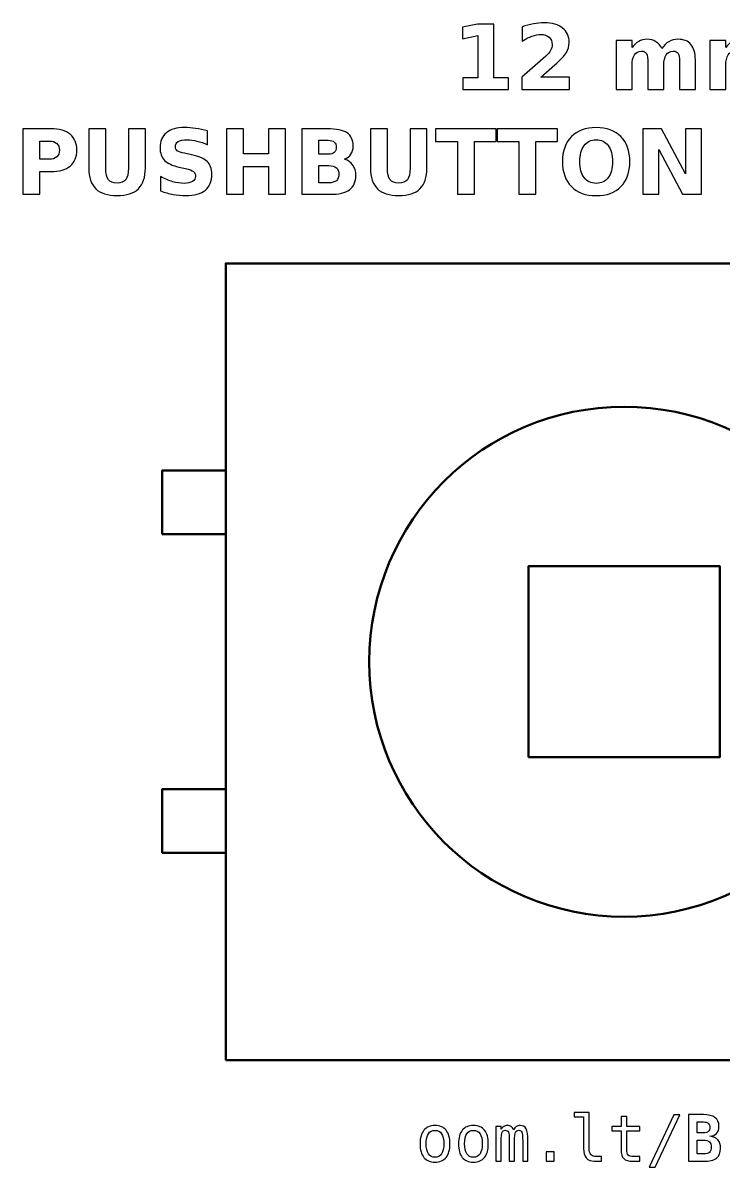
# Model space of a CAD drawing. Header units: centimetres. Extents: x -11.44 to -9.56, y -15.64 to -13.85.
# Drawn here: x -11.443 to -10.345, y -15.643 to -13.848 of the extents above; entities that cross this region are included whole.
import ezdxf

# ---------------------------------------------------------------- set-up
doc = ezdxf.new("R2010")
doc.units = ezdxf.units.CM
doc.header["$MEASUREMENT"] = 0
doc.layers.add('Layer 1', color=7, linetype='Continuous')

msp = doc.modelspace()

# ---------------------------------------------------------------- linework, layer by layer
at = {"layer": 'Layer 1', "color": 7, "lineweight": 50}
for points in [[(-11.125, -15.475), (-9.875, -15.475), (-9.875, -14.225), (-11.125, -14.225), (-11.125, -15.475)], [(-11.225, -14.65), (-11.125, -14.65), (-11.125, -14.55), (-11.225, -14.55), (-11.225, -14.65)], [(-10.65, -15), (-10.35, -15), (-10.35, -14.7), (-10.65, -14.7), (-10.65, -15)], [(-11.225, -15.15), (-11.125, -15.15), (-11.125, -15.05), (-11.225, -15.05), (-11.225, -15.15)]]:
    msp.add_lwpolyline(points, close=True, dxfattribs=at)
msp.add_ellipse((-10.5, -14.85), major_axis=(0, 0.4), ratio=1, dxfattribs=at)
at = {"layer": 'Layer 1', "color": 250}
for points, knots in [([(-10.75327, -13.93415), (-10.75327, -13.93415), (-10.72984, -13.93415), (-10.72984, -13.93415), (-10.72984, -13.93415), (-10.72984, -13.93415), (-10.72984, -13.86766), (-10.72984, -13.86766), (-10.72984, -13.86766), (-10.72984, -13.86766), (-10.75388, -13.87263), (-10.75388, -13.87263), (-10.75388, -13.87263), (-10.75388, -13.87263), (-10.75388, -13.85456), (-10.75388, -13.85456), (-10.75388, -13.85456), (-10.75388, -13.85456), (-10.72998, -13.8496), (-10.72998, -13.8496), (-10.72998, -13.8496), (-10.72998, -13.8496), (-10.70477, -13.8496), (-10.70477, -13.8496), (-10.70477, -13.8496), (-10.70477, -13.8496), (-10.70477, -13.93415), (-10.70477, -13.93415), (-10.70477, -13.93415), (-10.70477, -13.93415), (-10.68135, -13.93415), (-10.68135, -13.93415), (-10.68135, -13.93415), (-10.68135, -13.93415), (-10.68135, -13.95247), (-10.68135, -13.95247), (-10.68135, -13.95247), (-10.68135, -13.95247), (-10.75327, -13.95247), (-10.75327, -13.95247), (-10.75327, -13.95247), (-10.75327, -13.95247), (-10.75327, -13.93415), (-10.75327, -13.93415)], [0, 0, 0, 0, 0.0909091, 0.0909091, 0.0909091, 0.0909091, 0.1818182, 0.1818182, 0.1818182, 0.1818182, 0.2727273, 0.2727273, 0.2727273, 0.2727273, 0.3636364, 0.3636364, 0.3636364, 0.3636364, 0.4545455, 0.4545455, 0.4545455, 0.4545455, 0.5454545, 0.5454545, 0.5454545, 0.5454545, 0.6363636, 0.6363636, 0.6363636, 0.6363636, 0.7272727, 0.7272727, 0.7272727, 0.7272727, 0.8181818, 0.8181818, 0.8181818, 0.8181818, 0.9090909, 0.9090909, 0.9090909, 0.9090909, 1, 1, 1, 1]), ([(-10.63095, -13.93297), (-10.63095, -13.93297), (-10.58567, -13.93297), (-10.58567, -13.93297), (-10.58567, -13.93297), (-10.58567, -13.93297), (-10.58567, -13.95247), (-10.58567, -13.95247), (-10.58567, -13.95247), (-10.58567, -13.95247), (-10.66044, -13.95247), (-10.66044, -13.95247), (-10.66044, -13.95247), (-10.66044, -13.95247), (-10.66044, -13.93297), (-10.66044, -13.93297), (-10.66044, -13.93297), (-10.66044, -13.93297), (-10.62288, -13.89984), (-10.62288, -13.89984), (-10.62288, -13.89984), (-10.61952, -13.8968), (-10.61705, -13.89384), (-10.61545, -13.89095), (-10.61545, -13.89095), (-10.61383, -13.88805), (-10.61303, -13.88504), (-10.61303, -13.88191), (-10.61303, -13.88191), (-10.61303, -13.87709), (-10.61465, -13.87321), (-10.61789, -13.87027), (-10.61789, -13.87027), (-10.62112, -13.86733), (-10.62542, -13.86588), (-10.63081, -13.86588), (-10.63081, -13.86588), (-10.63494, -13.86588), (-10.63946, -13.86677), (-10.64438, -13.86853), (-10.64438, -13.86853), (-10.64929, -13.8703), (-10.65456, -13.87293), (-10.66016, -13.87641), (-10.66016, -13.87641), (-10.66016, -13.87641), (-10.66016, -13.85381), (-10.66016, -13.85381), (-10.66016, -13.85381), (-10.65418, -13.85184), (-10.64828, -13.85033), (-10.64245, -13.8493), (-10.64245, -13.8493), (-10.63661, -13.84826), (-10.6309, -13.84774), (-10.62528, -13.84774), (-10.62528, -13.84774), (-10.61298, -13.84774), (-10.60341, -13.85045), (-10.59659, -13.85588), (-10.59659, -13.85588), (-10.58977, -13.86129), (-10.58636, -13.86884), (-10.58636, -13.87855), (-10.58636, -13.87855), (-10.58636, -13.88415), (-10.58781, -13.88937), (-10.59071, -13.89422), (-10.59071, -13.89422), (-10.5936, -13.89906), (-10.59969, -13.90555), (-10.60896, -13.91369), (-10.60896, -13.91369), (-10.60896, -13.91369), (-10.63095, -13.93297), (-10.63095, -13.93297)], [0, 0, 0, 0, 0.0526316, 0.0526316, 0.0526316, 0.0526316, 0.1052632, 0.1052632, 0.1052632, 0.1052632, 0.1578947, 0.1578947, 0.1578947, 0.1578947, 0.2105263, 0.2105263, 0.2105263, 0.2105263, 0.2631579, 0.2631579, 0.2631579, 0.2631579, 0.3157895, 0.3157895, 0.3157895, 0.3157895, 0.3684211, 0.3684211, 0.3684211, 0.3684211, 0.4210526, 0.4210526, 0.4210526, 0.4210526, 0.4736842, 0.4736842, 0.4736842, 0.4736842, 0.5263158, 0.5263158, 0.5263158, 0.5263158, 0.5789474, 0.5789474, 0.5789474, 0.5789474, 0.6315789, 0.6315789, 0.6315789, 0.6315789, 0.6842105, 0.6842105, 0.6842105, 0.6842105, 0.7368421, 0.7368421, 0.7368421, 0.7368421, 0.7894737, 0.7894737, 0.7894737, 0.7894737, 0.8421053, 0.8421053, 0.8421053, 0.8421053, 0.8947368, 0.8947368, 0.8947368, 0.8947368, 0.9473684, 0.9473684, 0.9473684, 0.9473684, 1, 1, 1, 1]), ([(-10.44092, -13.88812), (-10.43779, -13.88335), (-10.4341, -13.8797), (-10.42979, -13.87721), (-10.42979, -13.87721), (-10.42549, -13.87469), (-10.42079, -13.87345), (-10.41564, -13.87345), (-10.41564, -13.87345), (-10.40677, -13.87345), (-10.40002, -13.87618), (-10.39539, -13.88166), (-10.39539, -13.88166), (-10.39075, -13.88711), (-10.38842, -13.89506), (-10.38842, -13.90548), (-10.38842, -13.90548), (-10.38842, -13.90548), (-10.38842, -13.95247), (-10.38842, -13.95247), (-10.38842, -13.95247), (-10.38842, -13.95247), (-10.41324, -13.95247), (-10.41324, -13.95247), (-10.41324, -13.95247), (-10.41324, -13.95247), (-10.41324, -13.91223), (-10.41324, -13.91223), (-10.41324, -13.91223), (-10.41319, -13.91164), (-10.41317, -13.91103), (-10.41314, -13.91037), (-10.41314, -13.91037), (-10.41312, -13.90974), (-10.4131, -13.90882), (-10.4131, -13.90762), (-10.4131, -13.90762), (-10.4131, -13.90216), (-10.41389, -13.89819), (-10.41552, -13.89574), (-10.41552, -13.89574), (-10.41712, -13.89327), (-10.4197, -13.89205), (-10.42328, -13.89205), (-10.42328, -13.89205), (-10.42798, -13.89205), (-10.43158, -13.89398), (-10.43414, -13.89784), (-10.43414, -13.89784), (-10.43668, -13.90169), (-10.438, -13.90727), (-10.4381, -13.91458), (-10.4381, -13.91458), (-10.4381, -13.91458), (-10.4381, -13.95247), (-10.4381, -13.95247), (-10.4381, -13.95247), (-10.4381, -13.95247), (-10.46291, -13.95247), (-10.46291, -13.95247), (-10.46291, -13.95247), (-10.46291, -13.95247), (-10.46291, -13.91223), (-10.46291, -13.91223), (-10.46291, -13.91223), (-10.46291, -13.90369), (-10.46364, -13.89819), (-10.46512, -13.89574), (-10.46512, -13.89574), (-10.46658, -13.89327), (-10.46919, -13.89205), (-10.47295, -13.89205), (-10.47295, -13.89205), (-10.4777, -13.89205), (-10.48135, -13.894), (-10.48391, -13.89788), (-10.48391, -13.89788), (-10.48647, -13.90176), (-10.48777, -13.90729), (-10.48777, -13.91451), (-10.48777, -13.91451), (-10.48777, -13.91451), (-10.48777, -13.95247), (-10.48777, -13.95247), (-10.48777, -13.95247), (-10.48777, -13.95247), (-10.51258, -13.95247), (-10.51258, -13.95247), (-10.51258, -13.95247), (-10.51258, -13.95247), (-10.51258, -13.87531), (-10.51258, -13.87531), (-10.51258, -13.87531), (-10.51258, -13.87531), (-10.48777, -13.87531), (-10.48777, -13.87531), (-10.48777, -13.87531), (-10.48777, -13.87531), (-10.48777, -13.88662), (-10.48777, -13.88662), (-10.48777, -13.88662), (-10.48473, -13.88224), (-10.48125, -13.87898), (-10.47732, -13.87676), (-10.47732, -13.87676), (-10.4734, -13.87455), (-10.46907, -13.87345), (-10.46434, -13.87345), (-10.46434, -13.87345), (-10.45903, -13.87345), (-10.4543, -13.87474), (-10.45023, -13.87731), (-10.45023, -13.87731), (-10.44614, -13.87989), (-10.44303, -13.88349), (-10.44092, -13.88812)], [0, 0, 0, 0, 0.0344828, 0.0344828, 0.0344828, 0.0344828, 0.0689655, 0.0689655, 0.0689655, 0.0689655, 0.1034483, 0.1034483, 0.1034483, 0.1034483, 0.137931, 0.137931, 0.137931, 0.137931, 0.1724138, 0.1724138, 0.1724138, 0.1724138, 0.2068966, 0.2068966, 0.2068966, 0.2068966, 0.2413793, 0.2413793, 0.2413793, 0.2413793, 0.2758621, 0.2758621, 0.2758621, 0.2758621, 0.3103448, 0.3103448, 0.3103448, 0.3103448, 0.3448276, 0.3448276, 0.3448276, 0.3448276, 0.3793103, 0.3793103, 0.3793103, 0.3793103, 0.4137931, 0.4137931, 0.4137931, 0.4137931, 0.4482759, 0.4482759, 0.4482759, 0.4482759, 0.4827586, 0.4827586, 0.4827586, 0.4827586, 0.5172414, 0.5172414, 0.5172414, 0.5172414, 0.5517241, 0.5517241, 0.5517241, 0.5517241, 0.5862069, 0.5862069, 0.5862069, 0.5862069, 0.6206897, 0.6206897, 0.6206897, 0.6206897, 0.6551724, 0.6551724, 0.6551724, 0.6551724, 0.6896552, 0.6896552, 0.6896552, 0.6896552, 0.7241379, 0.7241379, 0.7241379, 0.7241379, 0.7586207, 0.7586207, 0.7586207, 0.7586207, 0.7931034, 0.7931034, 0.7931034, 0.7931034, 0.8275862, 0.8275862, 0.8275862, 0.8275862, 0.862069, 0.862069, 0.862069, 0.862069, 0.8965517, 0.8965517, 0.8965517, 0.8965517, 0.9310345, 0.9310345, 0.9310345, 0.9310345, 0.9655172, 0.9655172, 0.9655172, 0.9655172, 1, 1, 1, 1]), ([(-10.29388, -13.88812), (-10.29075, -13.88335), (-10.28706, -13.8797), (-10.28275, -13.87721), (-10.28275, -13.87721), (-10.27845, -13.87469), (-10.27375, -13.87345), (-10.2686, -13.87345), (-10.2686, -13.87345), (-10.25973, -13.87345), (-10.25298, -13.87618), (-10.24835, -13.88166), (-10.24835, -13.88166), (-10.24371, -13.88711), (-10.24138, -13.89506), (-10.24138, -13.90548), (-10.24138, -13.90548), (-10.24138, -13.90548), (-10.24138, -13.95247), (-10.24138, -13.95247), (-10.24138, -13.95247), (-10.24138, -13.95247), (-10.2662, -13.95247), (-10.2662, -13.95247), (-10.2662, -13.95247), (-10.2662, -13.95247), (-10.2662, -13.91223), (-10.2662, -13.91223), (-10.2662, -13.91223), (-10.26615, -13.91164), (-10.26613, -13.91103), (-10.2661, -13.91037), (-10.2661, -13.91037), (-10.26608, -13.90974), (-10.26606, -13.90882), (-10.26606, -13.90762), (-10.26606, -13.90762), (-10.26606, -13.90216), (-10.26685, -13.89819), (-10.26848, -13.89574), (-10.26848, -13.89574), (-10.27008, -13.89327), (-10.27266, -13.89205), (-10.27624, -13.89205), (-10.27624, -13.89205), (-10.28094, -13.89205), (-10.28454, -13.89398), (-10.2871, -13.89784), (-10.2871, -13.89784), (-10.28964, -13.90169), (-10.29096, -13.90727), (-10.29106, -13.91458), (-10.29106, -13.91458), (-10.29106, -13.91458), (-10.29106, -13.95247), (-10.29106, -13.95247), (-10.29106, -13.95247), (-10.29106, -13.95247), (-10.31587, -13.95247), (-10.31587, -13.95247), (-10.31587, -13.95247), (-10.31587, -13.95247), (-10.31587, -13.91223), (-10.31587, -13.91223), (-10.31587, -13.91223), (-10.31587, -13.90369), (-10.3166, -13.89819), (-10.31808, -13.89574), (-10.31808, -13.89574), (-10.31954, -13.89327), (-10.32215, -13.89205), (-10.32591, -13.89205), (-10.32591, -13.89205), (-10.33066, -13.89205), (-10.33431, -13.894), (-10.33687, -13.89788), (-10.33687, -13.89788), (-10.33943, -13.90176), (-10.34073, -13.90729), (-10.34073, -13.91451), (-10.34073, -13.91451), (-10.34073, -13.91451), (-10.34073, -13.95247), (-10.34073, -13.95247), (-10.34073, -13.95247), (-10.34073, -13.95247), (-10.36554, -13.95247), (-10.36554, -13.95247), (-10.36554, -13.95247), (-10.36554, -13.95247), (-10.36554, -13.87531), (-10.36554, -13.87531), (-10.36554, -13.87531), (-10.36554, -13.87531), (-10.34073, -13.87531), (-10.34073, -13.87531), (-10.34073, -13.87531), (-10.34073, -13.87531), (-10.34073, -13.88662), (-10.34073, -13.88662), (-10.34073, -13.88662), (-10.33769, -13.88224), (-10.33421, -13.87898), (-10.33028, -13.87676), (-10.33028, -13.87676), (-10.32636, -13.87455), (-10.32203, -13.87345), (-10.3173, -13.87345), (-10.3173, -13.87345), (-10.31199, -13.87345), (-10.30726, -13.87474), (-10.30319, -13.87731), (-10.30319, -13.87731), (-10.2991, -13.87989), (-10.29599, -13.88349), (-10.29388, -13.88812)], [0, 0, 0, 0, 0.0344828, 0.0344828, 0.0344828, 0.0344828, 0.0689655, 0.0689655, 0.0689655, 0.0689655, 0.1034483, 0.1034483, 0.1034483, 0.1034483, 0.137931, 0.137931, 0.137931, 0.137931, 0.1724138, 0.1724138, 0.1724138, 0.1724138, 0.2068966, 0.2068966, 0.2068966, 0.2068966, 0.2413793, 0.2413793, 0.2413793, 0.2413793, 0.2758621, 0.2758621, 0.2758621, 0.2758621, 0.3103448, 0.3103448, 0.3103448, 0.3103448, 0.3448276, 0.3448276, 0.3448276, 0.3448276, 0.3793103, 0.3793103, 0.3793103, 0.3793103, 0.4137931, 0.4137931, 0.4137931, 0.4137931, 0.4482759, 0.4482759, 0.4482759, 0.4482759, 0.4827586, 0.4827586, 0.4827586, 0.4827586, 0.5172414, 0.5172414, 0.5172414, 0.5172414, 0.5517241, 0.5517241, 0.5517241, 0.5517241, 0.5862069, 0.5862069, 0.5862069, 0.5862069, 0.6206897, 0.6206897, 0.6206897, 0.6206897, 0.6551724, 0.6551724, 0.6551724, 0.6551724, 0.6896552, 0.6896552, 0.6896552, 0.6896552, 0.7241379, 0.7241379, 0.7241379, 0.7241379, 0.7586207, 0.7586207, 0.7586207, 0.7586207, 0.7931034, 0.7931034, 0.7931034, 0.7931034, 0.8275862, 0.8275862, 0.8275862, 0.8275862, 0.862069, 0.862069, 0.862069, 0.862069, 0.8965517, 0.8965517, 0.8965517, 0.8965517, 0.9310345, 0.9310345, 0.9310345, 0.9310345, 0.9655172, 0.9655172, 0.9655172, 0.9655172, 1, 1, 1, 1]), ([(-11.44335, -14.01385), (-11.44335, -14.01385), (-11.39933, -14.01385), (-11.39933, -14.01385), (-11.39933, -14.01385), (-11.38623, -14.01385), (-11.37618, -14.01677), (-11.36917, -14.02258), (-11.36917, -14.02258), (-11.36217, -14.02839), (-11.35866, -14.03666), (-11.35866, -14.04741), (-11.35866, -14.04741), (-11.35866, -14.05818), (-11.36217, -14.06648), (-11.36917, -14.07229), (-11.36917, -14.07229), (-11.37618, -14.0781), (-11.38623, -14.08102), (-11.39933, -14.08102), (-11.39933, -14.08102), (-11.39933, -14.08102), (-11.41682, -14.08102), (-11.41682, -14.08102), (-11.41682, -14.08102), (-11.41682, -14.08102), (-11.41682, -14.11672), (-11.41682, -14.11672), (-11.41682, -14.11672), (-11.41682, -14.11672), (-11.44335, -14.11672), (-11.44335, -14.11672), (-11.44335, -14.11672), (-11.44335, -14.11672), (-11.44335, -14.01385), (-11.44335, -14.01385)], [0, 0, 0, 0, 0.1111111, 0.1111111, 0.1111111, 0.1111111, 0.2222222, 0.2222222, 0.2222222, 0.2222222, 0.3333333, 0.3333333, 0.3333333, 0.3333333, 0.4444444, 0.4444444, 0.4444444, 0.4444444, 0.5555556, 0.5555556, 0.5555556, 0.5555556, 0.6666667, 0.6666667, 0.6666667, 0.6666667, 0.7777778, 0.7777778, 0.7777778, 0.7777778, 0.8888889, 0.8888889, 0.8888889, 0.8888889, 1, 1, 1, 1]), ([(-11.33994, -14.01385), (-11.33994, -14.01385), (-11.31341, -14.01385), (-11.31341, -14.01385), (-11.31341, -14.01385), (-11.31341, -14.01385), (-11.31341, -14.07552), (-11.31341, -14.07552), (-11.31341, -14.07552), (-11.31341, -14.08401), (-11.31203, -14.0901), (-11.30925, -14.09374), (-11.30925, -14.09374), (-11.30647, -14.09739), (-11.30194, -14.09922), (-11.29563, -14.09922), (-11.29563, -14.09922), (-11.28928, -14.09922), (-11.28472, -14.09739), (-11.28195, -14.09374), (-11.28195, -14.09374), (-11.27917, -14.0901), (-11.27778, -14.08401), (-11.27778, -14.07552), (-11.27778, -14.07552), (-11.27778, -14.07552), (-11.27778, -14.01385), (-11.27778, -14.01385), (-11.27778, -14.01385), (-11.27778, -14.01385), (-11.25125, -14.01385), (-11.25125, -14.01385), (-11.25125, -14.01385), (-11.25125, -14.01385), (-11.25125, -14.07552), (-11.25125, -14.07552), (-11.25125, -14.07552), (-11.25125, -14.09007), (-11.2549, -14.10092), (-11.26221, -14.10804), (-11.26221, -14.10804), (-11.2695, -14.11517), (-11.28065, -14.11872), (-11.29563, -14.11872), (-11.29563, -14.11872), (-11.31057, -14.11872), (-11.32169, -14.11517), (-11.32898, -14.10804), (-11.32898, -14.10804), (-11.3363, -14.10092), (-11.33994, -14.09007), (-11.33994, -14.07552), (-11.33994, -14.07552), (-11.33994, -14.07552), (-11.33994, -14.01385), (-11.33994, -14.01385)], [0, 0, 0, 0, 0.0714286, 0.0714286, 0.0714286, 0.0714286, 0.1428571, 0.1428571, 0.1428571, 0.1428571, 0.2142857, 0.2142857, 0.2142857, 0.2142857, 0.2857143, 0.2857143, 0.2857143, 0.2857143, 0.3571429, 0.3571429, 0.3571429, 0.3571429, 0.4285714, 0.4285714, 0.4285714, 0.4285714, 0.5, 0.5, 0.5, 0.5, 0.5714286, 0.5714286, 0.5714286, 0.5714286, 0.6428571, 0.6428571, 0.6428571, 0.6428571, 0.7142857, 0.7142857, 0.7142857, 0.7142857, 0.7857143, 0.7857143, 0.7857143, 0.7857143, 0.8571429, 0.8571429, 0.8571429, 0.8571429, 0.9285714, 0.9285714, 0.9285714, 0.9285714, 1, 1, 1, 1]), ([(-11.15377, -14.0171), (-11.15377, -14.0171), (-11.15377, -14.03885), (-11.15377, -14.03885), (-11.15377, -14.03885), (-11.15942, -14.03633), (-11.16494, -14.03443), (-11.1703, -14.03314), (-11.1703, -14.03314), (-11.17569, -14.03184), (-11.18077, -14.03121), (-11.18554, -14.03121), (-11.18554, -14.03121), (-11.19187, -14.03121), (-11.19657, -14.03208), (-11.19961, -14.03382), (-11.19961, -14.03382), (-11.20264, -14.03558), (-11.20415, -14.03829), (-11.20415, -14.04196), (-11.20415, -14.04196), (-11.20415, -14.04471), (-11.20314, -14.04687), (-11.20109, -14.0484), (-11.20109, -14.0484), (-11.19904, -14.04993), (-11.19533, -14.05127), (-11.18994, -14.05237), (-11.18994, -14.05237), (-11.18994, -14.05237), (-11.17865, -14.05463), (-11.17865, -14.05463), (-11.17865, -14.05463), (-11.1672, -14.05694), (-11.15909, -14.06042), (-11.15427, -14.06512), (-11.15427, -14.06512), (-11.14944, -14.0698), (-11.14702, -14.07646), (-11.14702, -14.08509), (-11.14702, -14.08509), (-11.14702, -14.09645), (-11.15038, -14.10489), (-11.15711, -14.11042), (-11.15711, -14.11042), (-11.16384, -14.11594), (-11.17411, -14.11872), (-11.18794, -14.11872), (-11.18794, -14.11872), (-11.19448, -14.11872), (-11.20102, -14.11811), (-11.20758, -14.11686), (-11.20758, -14.11686), (-11.21414, -14.11561), (-11.22073, -14.11378), (-11.22729, -14.11136), (-11.22729, -14.11136), (-11.22729, -14.11136), (-11.22729, -14.08897), (-11.22729, -14.08897), (-11.22729, -14.08897), (-11.22073, -14.09245), (-11.21438, -14.09508), (-11.20824, -14.09685), (-11.20824, -14.09685), (-11.2021, -14.09861), (-11.1962, -14.0995), (-11.19051, -14.0995), (-11.19051, -14.0995), (-11.18472, -14.0995), (-11.18028, -14.09854), (-11.1772, -14.09661), (-11.1772, -14.09661), (-11.17411, -14.09468), (-11.17259, -14.09193), (-11.17259, -14.08833), (-11.17259, -14.08833), (-11.17259, -14.08513), (-11.17362, -14.08264), (-11.17571, -14.0809), (-11.17571, -14.0809), (-11.17781, -14.07916), (-11.18197, -14.07759), (-11.18823, -14.07622), (-11.18823, -14.07622), (-11.18823, -14.07622), (-11.1985, -14.07394), (-11.1985, -14.07394), (-11.1985, -14.07394), (-11.20878, -14.07173), (-11.21631, -14.06823), (-11.22106, -14.0634), (-11.22106, -14.0634), (-11.22581, -14.05858), (-11.22818, -14.05207), (-11.22818, -14.04391), (-11.22818, -14.04391), (-11.22818, -14.03365), (-11.22487, -14.02577), (-11.21826, -14.02027), (-11.21826, -14.02027), (-11.21165, -14.01474), (-11.20215, -14.01199), (-11.18973, -14.01199), (-11.18973, -14.01199), (-11.18409, -14.01199), (-11.17828, -14.01242), (-11.1723, -14.01326), (-11.1723, -14.01326), (-11.16633, -14.01411), (-11.16015, -14.01538), (-11.15377, -14.0171)], [0, 0, 0, 0, 0.0357143, 0.0357143, 0.0357143, 0.0357143, 0.0714286, 0.0714286, 0.0714286, 0.0714286, 0.1071429, 0.1071429, 0.1071429, 0.1071429, 0.1428571, 0.1428571, 0.1428571, 0.1428571, 0.1785714, 0.1785714, 0.1785714, 0.1785714, 0.2142857, 0.2142857, 0.2142857, 0.2142857, 0.25, 0.25, 0.25, 0.25, 0.2857143, 0.2857143, 0.2857143, 0.2857143, 0.3214286, 0.3214286, 0.3214286, 0.3214286, 0.3571429, 0.3571429, 0.3571429, 0.3571429, 0.3928571, 0.3928571, 0.3928571, 0.3928571, 0.4285714, 0.4285714, 0.4285714, 0.4285714, 0.4642857, 0.4642857, 0.4642857, 0.4642857, 0.5, 0.5, 0.5, 0.5, 0.5357143, 0.5357143, 0.5357143, 0.5357143, 0.5714286, 0.5714286, 0.5714286, 0.5714286, 0.6071429, 0.6071429, 0.6071429, 0.6071429, 0.6428571, 0.6428571, 0.6428571, 0.6428571, 0.6785714, 0.6785714, 0.6785714, 0.6785714, 0.7142857, 0.7142857, 0.7142857, 0.7142857, 0.75, 0.75, 0.75, 0.75, 0.7857143, 0.7857143, 0.7857143, 0.7857143, 0.8214286, 0.8214286, 0.8214286, 0.8214286, 0.8571429, 0.8571429, 0.8571429, 0.8571429, 0.8928571, 0.8928571, 0.8928571, 0.8928571, 0.9285714, 0.9285714, 0.9285714, 0.9285714, 0.9642857, 0.9642857, 0.9642857, 0.9642857, 1, 1, 1, 1]), ([(-11.12374, -14.01385), (-11.12374, -14.01385), (-11.09721, -14.01385), (-11.09721, -14.01385), (-11.09721, -14.01385), (-11.09721, -14.01385), (-11.09721, -14.05306), (-11.09721, -14.05306), (-11.09721, -14.05306), (-11.09721, -14.05306), (-11.05808, -14.05306), (-11.05808, -14.05306), (-11.05808, -14.05306), (-11.05808, -14.05306), (-11.05808, -14.01385), (-11.05808, -14.01385), (-11.05808, -14.01385), (-11.05808, -14.01385), (-11.03155, -14.01385), (-11.03155, -14.01385), (-11.03155, -14.01385), (-11.03155, -14.01385), (-11.03155, -14.11672), (-11.03155, -14.11672), (-11.03155, -14.11672), (-11.03155, -14.11672), (-11.05808, -14.11672), (-11.05808, -14.11672), (-11.05808, -14.11672), (-11.05808, -14.11672), (-11.05808, -14.07312), (-11.05808, -14.07312), (-11.05808, -14.07312), (-11.05808, -14.07312), (-11.09721, -14.07312), (-11.09721, -14.07312), (-11.09721, -14.07312), (-11.09721, -14.07312), (-11.09721, -14.11672), (-11.09721, -14.11672), (-11.09721, -14.11672), (-11.09721, -14.11672), (-11.12374, -14.11672), (-11.12374, -14.11672), (-11.12374, -14.11672), (-11.12374, -14.11672), (-11.12374, -14.01385), (-11.12374, -14.01385)], [0, 0, 0, 0, 0.0833333, 0.0833333, 0.0833333, 0.0833333, 0.1666667, 0.1666667, 0.1666667, 0.1666667, 0.25, 0.25, 0.25, 0.25, 0.3333333, 0.3333333, 0.3333333, 0.3333333, 0.4166667, 0.4166667, 0.4166667, 0.4166667, 0.5, 0.5, 0.5, 0.5, 0.5833333, 0.5833333, 0.5833333, 0.5833333, 0.6666667, 0.6666667, 0.6666667, 0.6666667, 0.75, 0.75, 0.75, 0.75, 0.8333333, 0.8333333, 0.8333333, 0.8333333, 0.9166667, 0.9166667, 0.9166667, 0.9166667, 1, 1, 1, 1]), ([(-10.93888, -14.06166), (-10.93319, -14.06331), (-10.92877, -14.06637), (-10.92564, -14.07084), (-10.92564, -14.07084), (-10.92251, -14.07528), (-10.92096, -14.08076), (-10.92096, -14.08723), (-10.92096, -14.08723), (-10.92096, -14.09715), (-10.92433, -14.10454), (-10.93103, -14.10941), (-10.93103, -14.10941), (-10.93773, -14.11427), (-10.94794, -14.11672), (-10.96163, -14.11672), (-10.96163, -14.11672), (-10.96163, -14.11672), (-11.00565, -14.11672), (-11.00565, -14.11672), (-11.00565, -14.11672), (-11.00565, -14.11672), (-11.00565, -14.01385), (-11.00565, -14.01385), (-11.00565, -14.01385), (-11.00565, -14.01385), (-10.96583, -14.01385), (-10.96583, -14.01385), (-10.96583, -14.01385), (-10.95154, -14.01385), (-10.94119, -14.01601), (-10.93479, -14.02032), (-10.93479, -14.02032), (-10.92837, -14.02465), (-10.92517, -14.03156), (-10.92517, -14.04106), (-10.92517, -14.04106), (-10.92517, -14.04607), (-10.92635, -14.05033), (-10.92868, -14.05386), (-10.92868, -14.05386), (-10.93103, -14.05736), (-10.93441, -14.05997), (-10.93888, -14.06166)], [0, 0, 0, 0, 0.0909091, 0.0909091, 0.0909091, 0.0909091, 0.1818182, 0.1818182, 0.1818182, 0.1818182, 0.2727273, 0.2727273, 0.2727273, 0.2727273, 0.3636364, 0.3636364, 0.3636364, 0.3636364, 0.4545455, 0.4545455, 0.4545455, 0.4545455, 0.5454545, 0.5454545, 0.5454545, 0.5454545, 0.6363636, 0.6363636, 0.6363636, 0.6363636, 0.7272727, 0.7272727, 0.7272727, 0.7272727, 0.8181818, 0.8181818, 0.8181818, 0.8181818, 0.9090909, 0.9090909, 0.9090909, 0.9090909, 1, 1, 1, 1]), ([(-10.8981, -14.01385), (-10.8981, -14.01385), (-10.87157, -14.01385), (-10.87157, -14.01385), (-10.87157, -14.01385), (-10.87157, -14.01385), (-10.87157, -14.07552), (-10.87157, -14.07552), (-10.87157, -14.07552), (-10.87157, -14.08401), (-10.87019, -14.0901), (-10.86741, -14.09374), (-10.86741, -14.09374), (-10.86463, -14.09739), (-10.8601, -14.09922), (-10.85379, -14.09922), (-10.85379, -14.09922), (-10.84744, -14.09922), (-10.84288, -14.09739), (-10.84011, -14.09374), (-10.84011, -14.09374), (-10.83733, -14.0901), (-10.83594, -14.08401), (-10.83594, -14.07552), (-10.83594, -14.07552), (-10.83594, -14.07552), (-10.83594, -14.01385), (-10.83594, -14.01385), (-10.83594, -14.01385), (-10.83594, -14.01385), (-10.80941, -14.01385), (-10.80941, -14.01385), (-10.80941, -14.01385), (-10.80941, -14.01385), (-10.80941, -14.07552), (-10.80941, -14.07552), (-10.80941, -14.07552), (-10.80941, -14.09007), (-10.81306, -14.10092), (-10.82037, -14.10804), (-10.82037, -14.10804), (-10.82766, -14.11517), (-10.83881, -14.11872), (-10.85379, -14.11872), (-10.85379, -14.11872), (-10.86873, -14.11872), (-10.87985, -14.11517), (-10.88714, -14.10804), (-10.88714, -14.10804), (-10.89446, -14.10092), (-10.8981, -14.09007), (-10.8981, -14.07552), (-10.8981, -14.07552), (-10.8981, -14.07552), (-10.8981, -14.01385), (-10.8981, -14.01385)], [0, 0, 0, 0, 0.0714286, 0.0714286, 0.0714286, 0.0714286, 0.1428571, 0.1428571, 0.1428571, 0.1428571, 0.2142857, 0.2142857, 0.2142857, 0.2142857, 0.2857143, 0.2857143, 0.2857143, 0.2857143, 0.3571429, 0.3571429, 0.3571429, 0.3571429, 0.4285714, 0.4285714, 0.4285714, 0.4285714, 0.5, 0.5, 0.5, 0.5, 0.5714286, 0.5714286, 0.5714286, 0.5714286, 0.6428571, 0.6428571, 0.6428571, 0.6428571, 0.7142857, 0.7142857, 0.7142857, 0.7142857, 0.7857143, 0.7857143, 0.7857143, 0.7857143, 0.8571429, 0.8571429, 0.8571429, 0.8571429, 0.9285714, 0.9285714, 0.9285714, 0.9285714, 1, 1, 1, 1]), ([(-10.7958, -14.01385), (-10.7958, -14.01385), (-10.701, -14.01385), (-10.701, -14.01385), (-10.701, -14.01385), (-10.701, -14.01385), (-10.701, -14.03391), (-10.701, -14.03391), (-10.701, -14.03391), (-10.701, -14.03391), (-10.7351, -14.03391), (-10.7351, -14.03391), (-10.7351, -14.03391), (-10.7351, -14.03391), (-10.7351, -14.11672), (-10.7351, -14.11672), (-10.7351, -14.11672), (-10.7351, -14.11672), (-10.76163, -14.11672), (-10.76163, -14.11672), (-10.76163, -14.11672), (-10.76163, -14.11672), (-10.76163, -14.03391), (-10.76163, -14.03391), (-10.76163, -14.03391), (-10.76163, -14.03391), (-10.7958, -14.03391), (-10.7958, -14.03391), (-10.7958, -14.03391), (-10.7958, -14.03391), (-10.7958, -14.01385), (-10.7958, -14.01385)], [0, 0, 0, 0, 0.125, 0.125, 0.125, 0.125, 0.25, 0.25, 0.25, 0.25, 0.375, 0.375, 0.375, 0.375, 0.5, 0.5, 0.5, 0.5, 0.625, 0.625, 0.625, 0.625, 0.75, 0.75, 0.75, 0.75, 0.875, 0.875, 0.875, 0.875, 1, 1, 1, 1]), ([(-10.69954, -14.01385), (-10.69954, -14.01385), (-10.60474, -14.01385), (-10.60474, -14.01385), (-10.60474, -14.01385), (-10.60474, -14.01385), (-10.60474, -14.03391), (-10.60474, -14.03391), (-10.60474, -14.03391), (-10.60474, -14.03391), (-10.63884, -14.03391), (-10.63884, -14.03391), (-10.63884, -14.03391), (-10.63884, -14.03391), (-10.63884, -14.11672), (-10.63884, -14.11672), (-10.63884, -14.11672), (-10.63884, -14.11672), (-10.66537, -14.11672), (-10.66537, -14.11672), (-10.66537, -14.11672), (-10.66537, -14.11672), (-10.66537, -14.03391), (-10.66537, -14.03391), (-10.66537, -14.03391), (-10.66537, -14.03391), (-10.69954, -14.03391), (-10.69954, -14.03391), (-10.69954, -14.03391), (-10.69954, -14.03391), (-10.69954, -14.01385), (-10.69954, -14.01385)], [0, 0, 0, 0, 0.125, 0.125, 0.125, 0.125, 0.25, 0.25, 0.25, 0.25, 0.375, 0.375, 0.375, 0.375, 0.5, 0.5, 0.5, 0.5, 0.625, 0.625, 0.625, 0.625, 0.75, 0.75, 0.75, 0.75, 0.875, 0.875, 0.875, 0.875, 1, 1, 1, 1]), ([(-10.54401, -14.01199), (-10.52748, -14.01199), (-10.51452, -14.01672), (-10.50516, -14.0262), (-10.50516, -14.0262), (-10.49578, -14.03565), (-10.4911, -14.0487), (-10.4911, -14.06538), (-10.4911, -14.06538), (-10.4911, -14.08201), (-10.49578, -14.09506), (-10.50516, -14.10451), (-10.50516, -14.10451), (-10.51452, -14.11399), (-10.52748, -14.11872), (-10.54401, -14.11872), (-10.54401, -14.11872), (-10.5605, -14.11872), (-10.57343, -14.11399), (-10.58284, -14.10451), (-10.58284, -14.10451), (-10.59222, -14.09506), (-10.59693, -14.08201), (-10.59693, -14.06538), (-10.59693, -14.06538), (-10.59693, -14.0487), (-10.59222, -14.03565), (-10.58284, -14.0262), (-10.58284, -14.0262), (-10.57343, -14.01672), (-10.5605, -14.01199), (-10.54401, -14.01199)], [0, 0, 0, 0, 0.125, 0.125, 0.125, 0.125, 0.25, 0.25, 0.25, 0.25, 0.375, 0.375, 0.375, 0.375, 0.5, 0.5, 0.5, 0.5, 0.625, 0.625, 0.625, 0.625, 0.75, 0.75, 0.75, 0.75, 0.875, 0.875, 0.875, 0.875, 1, 1, 1, 1]), ([(-10.47103, -14.01385), (-10.47103, -14.01385), (-10.4414, -14.01385), (-10.4414, -14.01385), (-10.4414, -14.01385), (-10.4414, -14.01385), (-10.40398, -14.08441), (-10.40398, -14.08441), (-10.40398, -14.08441), (-10.40398, -14.08441), (-10.40398, -14.01385), (-10.40398, -14.01385), (-10.40398, -14.01385), (-10.40398, -14.01385), (-10.37884, -14.01385), (-10.37884, -14.01385), (-10.37884, -14.01385), (-10.37884, -14.01385), (-10.37884, -14.11672), (-10.37884, -14.11672), (-10.37884, -14.11672), (-10.37884, -14.11672), (-10.40847, -14.11672), (-10.40847, -14.11672), (-10.40847, -14.11672), (-10.40847, -14.11672), (-10.44589, -14.04616), (-10.44589, -14.04616), (-10.44589, -14.04616), (-10.44589, -14.04616), (-10.44589, -14.11672), (-10.44589, -14.11672), (-10.44589, -14.11672), (-10.44589, -14.11672), (-10.47103, -14.11672), (-10.47103, -14.11672), (-10.47103, -14.11672), (-10.47103, -14.11672), (-10.47103, -14.01385), (-10.47103, -14.01385)], [0, 0, 0, 0, 0.1, 0.1, 0.1, 0.1, 0.2, 0.2, 0.2, 0.2, 0.3, 0.3, 0.3, 0.3, 0.4, 0.4, 0.4, 0.4, 0.5, 0.5, 0.5, 0.5, 0.6, 0.6, 0.6, 0.6, 0.7, 0.7, 0.7, 0.7, 0.8, 0.8, 0.8, 0.8, 0.9, 0.9, 0.9, 0.9, 1, 1, 1, 1]), ([(-11.41682, -14.03307), (-11.41682, -14.03307), (-11.41682, -14.0618), (-11.41682, -14.0618), (-11.41682, -14.0618), (-11.41682, -14.0618), (-11.40215, -14.0618), (-11.40215, -14.0618), (-11.40215, -14.0618), (-11.397, -14.0618), (-11.39302, -14.06056), (-11.39022, -14.05804), (-11.39022, -14.05804), (-11.38742, -14.05555), (-11.38601, -14.052), (-11.38601, -14.04741), (-11.38601, -14.04741), (-11.38601, -14.0428), (-11.38742, -14.03927), (-11.39022, -14.03678), (-11.39022, -14.03678), (-11.39302, -14.03431), (-11.397, -14.03307), (-11.40215, -14.03307), (-11.40215, -14.03307), (-11.40215, -14.03307), (-11.41682, -14.03307), (-11.41682, -14.03307)], [0, 0, 0, 0, 0.1428571, 0.1428571, 0.1428571, 0.1428571, 0.2857143, 0.2857143, 0.2857143, 0.2857143, 0.4285714, 0.4285714, 0.4285714, 0.4285714, 0.5714286, 0.5714286, 0.5714286, 0.5714286, 0.7142857, 0.7142857, 0.7142857, 0.7142857, 0.8571429, 0.8571429, 0.8571429, 0.8571429, 1, 1, 1, 1]), ([(-10.96445, -14.05367), (-10.96026, -14.05367), (-10.95709, -14.05275), (-10.95495, -14.05092), (-10.95495, -14.05092), (-10.95278, -14.04908), (-10.9517, -14.04638), (-10.9517, -14.04278), (-10.9517, -14.04278), (-10.9517, -14.03925), (-10.95278, -14.03657), (-10.95495, -14.03471), (-10.95495, -14.03471), (-10.95709, -14.03285), (-10.96026, -14.03191), (-10.96445, -14.03191), (-10.96445, -14.03191), (-10.96445, -14.03191), (-10.97912, -14.03191), (-10.97912, -14.03191), (-10.97912, -14.03191), (-10.97912, -14.03191), (-10.97912, -14.05367), (-10.97912, -14.05367), (-10.97912, -14.05367), (-10.97912, -14.05367), (-10.96445, -14.05367), (-10.96445, -14.05367)], [0, 0, 0, 0, 0.1428571, 0.1428571, 0.1428571, 0.1428571, 0.2857143, 0.2857143, 0.2857143, 0.2857143, 0.4285714, 0.4285714, 0.4285714, 0.4285714, 0.5714286, 0.5714286, 0.5714286, 0.5714286, 0.7142857, 0.7142857, 0.7142857, 0.7142857, 0.8571429, 0.8571429, 0.8571429, 0.8571429, 1, 1, 1, 1]), ([(-10.54401, -14.03121), (-10.5521, -14.03121), (-10.55836, -14.03419), (-10.56283, -14.04017), (-10.56283, -14.04017), (-10.56727, -14.04614), (-10.56951, -14.05454), (-10.56951, -14.06538), (-10.56951, -14.06538), (-10.56951, -14.0762), (-10.56727, -14.08457), (-10.56283, -14.09054), (-10.56283, -14.09054), (-10.55836, -14.09652), (-10.5521, -14.0995), (-10.54401, -14.0995), (-10.54401, -14.0995), (-10.53587, -14.0995), (-10.5296, -14.09652), (-10.52513, -14.09054), (-10.52513, -14.09054), (-10.52068, -14.08457), (-10.51845, -14.0762), (-10.51845, -14.06538), (-10.51845, -14.06538), (-10.51845, -14.05454), (-10.52068, -14.04614), (-10.52513, -14.04017), (-10.52513, -14.04017), (-10.5296, -14.03419), (-10.53587, -14.03121), (-10.54401, -14.03121)], [0, 0, 0, 0, 0.125, 0.125, 0.125, 0.125, 0.25, 0.25, 0.25, 0.25, 0.375, 0.375, 0.375, 0.375, 0.5, 0.5, 0.5, 0.5, 0.625, 0.625, 0.625, 0.625, 0.75, 0.75, 0.75, 0.75, 0.875, 0.875, 0.875, 0.875, 1, 1, 1, 1]), ([(-10.96355, -14.09866), (-10.95821, -14.09866), (-10.95422, -14.09753), (-10.95151, -14.09529), (-10.95151, -14.09529), (-10.94883, -14.09304), (-10.94749, -14.08963), (-10.94749, -14.08509), (-10.94749, -14.08509), (-10.94749, -14.08064), (-10.94883, -14.0773), (-10.95149, -14.07507), (-10.95149, -14.07507), (-10.95415, -14.07283), (-10.95817, -14.07173), (-10.96355, -14.07173), (-10.96355, -14.07173), (-10.96355, -14.07173), (-10.97912, -14.07173), (-10.97912, -14.07173), (-10.97912, -14.07173), (-10.97912, -14.07173), (-10.97912, -14.09866), (-10.97912, -14.09866), (-10.97912, -14.09866), (-10.97912, -14.09866), (-10.96355, -14.09866), (-10.96355, -14.09866)], [0, 0, 0, 0, 0.1428571, 0.1428571, 0.1428571, 0.1428571, 0.2857143, 0.2857143, 0.2857143, 0.2857143, 0.4285714, 0.4285714, 0.4285714, 0.4285714, 0.5714286, 0.5714286, 0.5714286, 0.5714286, 0.7142857, 0.7142857, 0.7142857, 0.7142857, 0.8571429, 0.8571429, 0.8571429, 0.8571429, 1, 1, 1, 1]), ([(-10.55487, -15.6138), (-10.55487, -15.61784), (-10.55413, -15.62087), (-10.55265, -15.62292), (-10.55265, -15.62292), (-10.55117, -15.62497), (-10.54898, -15.626), (-10.54608, -15.626), (-10.54608, -15.626), (-10.54608, -15.626), (-10.53558, -15.626), (-10.53558, -15.626), (-10.53558, -15.626), (-10.53558, -15.626), (-10.53558, -15.63362), (-10.53558, -15.63362), (-10.53558, -15.63362), (-10.53558, -15.63362), (-10.54695, -15.63362), (-10.54695, -15.63362), (-10.54695, -15.63362), (-10.55233, -15.63362), (-10.55648, -15.63189), (-10.55943, -15.62844), (-10.55943, -15.62844), (-10.56238, -15.62499), (-10.56385, -15.6201), (-10.56385, -15.6138), (-10.56385, -15.6138), (-10.56385, -15.6138), (-10.56385, -15.56413), (-10.56385, -15.56413), (-10.56385, -15.56413), (-10.56385, -15.56413), (-10.57825, -15.56413), (-10.57825, -15.56413), (-10.57825, -15.56413), (-10.57825, -15.56413), (-10.57825, -15.5571), (-10.57825, -15.5571), (-10.57825, -15.5571), (-10.57825, -15.5571), (-10.55487, -15.5571), (-10.55487, -15.5571), (-10.55487, -15.5571), (-10.55487, -15.5571), (-10.55487, -15.6138), (-10.55487, -15.6138)], [0, 0, 0, 0, 0.0833333, 0.0833333, 0.0833333, 0.0833333, 0.1666667, 0.1666667, 0.1666667, 0.1666667, 0.25, 0.25, 0.25, 0.25, 0.3333333, 0.3333333, 0.3333333, 0.3333333, 0.4166667, 0.4166667, 0.4166667, 0.4166667, 0.5, 0.5, 0.5, 0.5, 0.5833333, 0.5833333, 0.5833333, 0.5833333, 0.6666667, 0.6666667, 0.6666667, 0.6666667, 0.75, 0.75, 0.75, 0.75, 0.8333333, 0.8333333, 0.8333333, 0.8333333, 0.9166667, 0.9166667, 0.9166667, 0.9166667, 1, 1, 1, 1]), ([(-10.49587, -15.5634), (-10.49587, -15.5634), (-10.49587, -15.57893), (-10.49587, -15.57893), (-10.49587, -15.57893), (-10.49587, -15.57893), (-10.47545, -15.57893), (-10.47545, -15.57893), (-10.47545, -15.57893), (-10.47545, -15.57893), (-10.47545, -15.58592), (-10.47545, -15.58592), (-10.47545, -15.58592), (-10.47545, -15.58592), (-10.49587, -15.58592), (-10.49587, -15.58592), (-10.49587, -15.58592), (-10.49587, -15.58592), (-10.49587, -15.6156), (-10.49587, -15.6156), (-10.49587, -15.6156), (-10.49587, -15.61964), (-10.49511, -15.62245), (-10.49357, -15.62404), (-10.49357, -15.62404), (-10.49204, -15.62564), (-10.48937, -15.62644), (-10.48557, -15.62644), (-10.48557, -15.62644), (-10.48557, -15.62644), (-10.47545, -15.62644), (-10.47545, -15.62644), (-10.47545, -15.62644), (-10.47545, -15.62644), (-10.47545, -15.63362), (-10.47545, -15.63362), (-10.47545, -15.63362), (-10.47545, -15.63362), (-10.48644, -15.63362), (-10.48644, -15.63362), (-10.48644, -15.63362), (-10.49319, -15.63362), (-10.49794, -15.63227), (-10.50071, -15.62957), (-10.50071, -15.62957), (-10.50347, -15.62687), (-10.50486, -15.6222), (-10.50486, -15.6156), (-10.50486, -15.6156), (-10.50486, -15.6156), (-10.50486, -15.58592), (-10.50486, -15.58592), (-10.50486, -15.58592), (-10.50486, -15.58592), (-10.51946, -15.58592), (-10.51946, -15.58592), (-10.51946, -15.58592), (-10.51946, -15.58592), (-10.51946, -15.57893), (-10.51946, -15.57893), (-10.51946, -15.57893), (-10.51946, -15.57893), (-10.50486, -15.57893), (-10.50486, -15.57893), (-10.50486, -15.57893), (-10.50486, -15.57893), (-10.50486, -15.5634), (-10.50486, -15.5634), (-10.50486, -15.5634), (-10.50486, -15.5634), (-10.49587, -15.5634), (-10.49587, -15.5634)], [0, 0, 0, 0, 0.0555556, 0.0555556, 0.0555556, 0.0555556, 0.1111111, 0.1111111, 0.1111111, 0.1111111, 0.1666667, 0.1666667, 0.1666667, 0.1666667, 0.2222222, 0.2222222, 0.2222222, 0.2222222, 0.2777778, 0.2777778, 0.2777778, 0.2777778, 0.3333333, 0.3333333, 0.3333333, 0.3333333, 0.3888889, 0.3888889, 0.3888889, 0.3888889, 0.4444444, 0.4444444, 0.4444444, 0.4444444, 0.5, 0.5, 0.5, 0.5, 0.5555556, 0.5555556, 0.5555556, 0.5555556, 0.6111111, 0.6111111, 0.6111111, 0.6111111, 0.6666667, 0.6666667, 0.6666667, 0.6666667, 0.7222222, 0.7222222, 0.7222222, 0.7222222, 0.7777778, 0.7777778, 0.7777778, 0.7777778, 0.8333333, 0.8333333, 0.8333333, 0.8333333, 0.8888889, 0.8888889, 0.8888889, 0.8888889, 0.9444444, 0.9444444, 0.9444444, 0.9444444, 1, 1, 1, 1]), ([(-10.42223, -15.56071), (-10.42223, -15.56071), (-10.41294, -15.56071), (-10.41294, -15.56071), (-10.41294, -15.56071), (-10.41294, -15.56071), (-10.45133, -15.6429), (-10.45133, -15.6429), (-10.45133, -15.6429), (-10.45133, -15.6429), (-10.46067, -15.6429), (-10.46067, -15.6429), (-10.46067, -15.6429), (-10.46067, -15.6429), (-10.42223, -15.56071), (-10.42223, -15.56071)], [0, 0, 0, 0, 0.25, 0.25, 0.25, 0.25, 0.5, 0.5, 0.5, 0.5, 0.75, 0.75, 0.75, 0.75, 1, 1, 1, 1]), ([(-10.39934, -15.56061), (-10.39934, -15.56061), (-10.37585, -15.56061), (-10.37585, -15.56061), (-10.37585, -15.56061), (-10.36774, -15.56061), (-10.36165, -15.56215), (-10.35757, -15.56523), (-10.35757, -15.56523), (-10.35348, -15.5683), (-10.35143, -15.5729), (-10.35143, -15.57901), (-10.35143, -15.57901), (-10.35143, -15.58372), (-10.35263, -15.58737), (-10.35505, -15.59), (-10.35505, -15.59), (-10.35745, -15.59265), (-10.36099, -15.59417), (-10.36564, -15.5946), (-10.36564, -15.5946), (-10.36007, -15.59515), (-10.35589, -15.59702), (-10.35307, -15.60022), (-10.35307, -15.60022), (-10.35025, -15.6034), (-10.34885, -15.60787), (-10.34885, -15.6136), (-10.34885, -15.6136), (-10.34885, -15.62064), (-10.35097, -15.62572), (-10.3552, -15.62889), (-10.3552, -15.62889), (-10.35944, -15.63204), (-10.36632, -15.63362), (-10.37585, -15.63362), (-10.37585, -15.63362), (-10.37585, -15.63362), (-10.39934, -15.63362), (-10.39934, -15.63362), (-10.39934, -15.63362), (-10.39934, -15.63362), (-10.39934, -15.56061), (-10.39934, -15.56061)], [0, 0, 0, 0, 0.0909091, 0.0909091, 0.0909091, 0.0909091, 0.1818182, 0.1818182, 0.1818182, 0.1818182, 0.2727273, 0.2727273, 0.2727273, 0.2727273, 0.3636364, 0.3636364, 0.3636364, 0.3636364, 0.4545455, 0.4545455, 0.4545455, 0.4545455, 0.5454545, 0.5454545, 0.5454545, 0.5454545, 0.6363636, 0.6363636, 0.6363636, 0.6363636, 0.7272727, 0.7272727, 0.7272727, 0.7272727, 0.8181818, 0.8181818, 0.8181818, 0.8181818, 0.9090909, 0.9090909, 0.9090909, 0.9090909, 1, 1, 1, 1]), ([(-10.79682, -15.57761), (-10.78924, -15.57761), (-10.78344, -15.58006), (-10.77942, -15.58498), (-10.77942, -15.58498), (-10.7754, -15.5899), (-10.77339, -15.59702), (-10.77339, -15.60632), (-10.77339, -15.60632), (-10.77339, -15.61567), (-10.77539, -15.62279), (-10.77939, -15.62769), (-10.77939, -15.62769), (-10.78341, -15.63259), (-10.78921, -15.63504), (-10.79682, -15.63504), (-10.79682, -15.63504), (-10.80442, -15.63504), (-10.81021, -15.63259), (-10.81423, -15.62769), (-10.81423, -15.62769), (-10.81823, -15.62279), (-10.82023, -15.61567), (-10.82023, -15.60632), (-10.82023, -15.60632), (-10.82023, -15.59702), (-10.81823, -15.5899), (-10.81423, -15.58498), (-10.81423, -15.58498), (-10.81021, -15.58006), (-10.80442, -15.57761), (-10.79682, -15.57761)], [0, 0, 0, 0, 0.125, 0.125, 0.125, 0.125, 0.25, 0.25, 0.25, 0.25, 0.375, 0.375, 0.375, 0.375, 0.5, 0.5, 0.5, 0.5, 0.625, 0.625, 0.625, 0.625, 0.75, 0.75, 0.75, 0.75, 0.875, 0.875, 0.875, 0.875, 1, 1, 1, 1]), ([(-10.73661, -15.57761), (-10.72903, -15.57761), (-10.72323, -15.58006), (-10.71921, -15.58498), (-10.71921, -15.58498), (-10.71519, -15.5899), (-10.71318, -15.59702), (-10.71318, -15.60632), (-10.71318, -15.60632), (-10.71318, -15.61567), (-10.71518, -15.62279), (-10.71918, -15.62769), (-10.71918, -15.62769), (-10.7232, -15.63259), (-10.729, -15.63504), (-10.73661, -15.63504), (-10.73661, -15.63504), (-10.74421, -15.63504), (-10.75, -15.63259), (-10.75402, -15.62769), (-10.75402, -15.62769), (-10.75802, -15.62279), (-10.76002, -15.61567), (-10.76002, -15.60632), (-10.76002, -15.60632), (-10.76002, -15.59702), (-10.75802, -15.5899), (-10.75402, -15.58498), (-10.75402, -15.58498), (-10.75, -15.58006), (-10.74421, -15.57761), (-10.73661, -15.57761)], [0, 0, 0, 0, 0.125, 0.125, 0.125, 0.125, 0.25, 0.25, 0.25, 0.25, 0.375, 0.375, 0.375, 0.375, 0.5, 0.5, 0.5, 0.5, 0.625, 0.625, 0.625, 0.625, 0.75, 0.75, 0.75, 0.75, 0.875, 0.875, 0.875, 0.875, 1, 1, 1, 1]), ([(-10.67349, -15.5845), (-10.67239, -15.58215), (-10.67097, -15.58041), (-10.66925, -15.5793), (-10.66925, -15.5793), (-10.66755, -15.57818), (-10.66549, -15.57761), (-10.66309, -15.57761), (-10.66309, -15.57761), (-10.65869, -15.57761), (-10.65558, -15.57931), (-10.65378, -15.58271), (-10.65378, -15.58271), (-10.65197, -15.58612), (-10.65107, -15.59252), (-10.65107, -15.60193), (-10.65107, -15.60193), (-10.65107, -15.60193), (-10.65107, -15.63362), (-10.65107, -15.63362), (-10.65107, -15.63362), (-10.65107, -15.63362), (-10.65927, -15.63362), (-10.65927, -15.63362), (-10.65927, -15.63362), (-10.65927, -15.63362), (-10.65927, -15.60232), (-10.65927, -15.60232), (-10.65927, -15.60232), (-10.65927, -15.5946), (-10.6597, -15.58982), (-10.66057, -15.58793), (-10.66057, -15.58793), (-10.66142, -15.58607), (-10.663, -15.58513), (-10.66529, -15.58513), (-10.66529, -15.58513), (-10.66789, -15.58513), (-10.66967, -15.58613), (-10.67064, -15.58813), (-10.67064, -15.58813), (-10.67159, -15.59013), (-10.67207, -15.59487), (-10.67207, -15.60232), (-10.67207, -15.60232), (-10.67207, -15.60232), (-10.67207, -15.63362), (-10.67207, -15.63362), (-10.67207, -15.63362), (-10.67207, -15.63362), (-10.68027, -15.63362), (-10.68027, -15.63362), (-10.68027, -15.63362), (-10.68027, -15.63362), (-10.68027, -15.60232), (-10.68027, -15.60232), (-10.68027, -15.60232), (-10.68027, -15.5945), (-10.68074, -15.58968), (-10.68167, -15.58787), (-10.68167, -15.58787), (-10.68259, -15.58605), (-10.68425, -15.58513), (-10.68667, -15.58513), (-10.68667, -15.58513), (-10.68905, -15.58513), (-10.69071, -15.58613), (-10.69162, -15.58813), (-10.69162, -15.58813), (-10.69256, -15.59013), (-10.69302, -15.59487), (-10.69302, -15.60232), (-10.69302, -15.60232), (-10.69302, -15.60232), (-10.69302, -15.63362), (-10.69302, -15.63362), (-10.69302, -15.63362), (-10.69302, -15.63362), (-10.70117, -15.63362), (-10.70117, -15.63362), (-10.70117, -15.63362), (-10.70117, -15.63362), (-10.70117, -15.57893), (-10.70117, -15.57893), (-10.70117, -15.57893), (-10.70117, -15.57893), (-10.69302, -15.57893), (-10.69302, -15.57893), (-10.69302, -15.57893), (-10.69302, -15.57893), (-10.69302, -15.58361), (-10.69302, -15.58361), (-10.69302, -15.58361), (-10.69196, -15.58166), (-10.69061, -15.58018), (-10.68899, -15.57915), (-10.68899, -15.57915), (-10.68739, -15.57813), (-10.68555, -15.57761), (-10.6835, -15.57761), (-10.6835, -15.57761), (-10.68102, -15.57761), (-10.67897, -15.57818), (-10.67732, -15.57931), (-10.67732, -15.57931), (-10.67567, -15.58046), (-10.6744, -15.58218), (-10.67349, -15.5845)], [0, 0, 0, 0, 0.037037, 0.037037, 0.037037, 0.037037, 0.0740741, 0.0740741, 0.0740741, 0.0740741, 0.1111111, 0.1111111, 0.1111111, 0.1111111, 0.1481481, 0.1481481, 0.1481481, 0.1481481, 0.1851852, 0.1851852, 0.1851852, 0.1851852, 0.2222222, 0.2222222, 0.2222222, 0.2222222, 0.2592593, 0.2592593, 0.2592593, 0.2592593, 0.2962963, 0.2962963, 0.2962963, 0.2962963, 0.3333333, 0.3333333, 0.3333333, 0.3333333, 0.3703704, 0.3703704, 0.3703704, 0.3703704, 0.4074074, 0.4074074, 0.4074074, 0.4074074, 0.4444444, 0.4444444, 0.4444444, 0.4444444, 0.4814815, 0.4814815, 0.4814815, 0.4814815, 0.5185185, 0.5185185, 0.5185185, 0.5185185, 0.5555556, 0.5555556, 0.5555556, 0.5555556, 0.5925926, 0.5925926, 0.5925926, 0.5925926, 0.6296296, 0.6296296, 0.6296296, 0.6296296, 0.6666667, 0.6666667, 0.6666667, 0.6666667, 0.7037037, 0.7037037, 0.7037037, 0.7037037, 0.7407407, 0.7407407, 0.7407407, 0.7407407, 0.7777778, 0.7777778, 0.7777778, 0.7777778, 0.8148148, 0.8148148, 0.8148148, 0.8148148, 0.8518519, 0.8518519, 0.8518519, 0.8518519, 0.8888889, 0.8888889, 0.8888889, 0.8888889, 0.9259259, 0.9259259, 0.9259259, 0.9259259, 0.962963, 0.962963, 0.962963, 0.962963, 1, 1, 1, 1]), ([(-10.38542, -15.57208), (-10.38542, -15.57208), (-10.38542, -15.58903), (-10.38542, -15.58903), (-10.38542, -15.58903), (-10.38542, -15.58903), (-10.37585, -15.58903), (-10.37585, -15.58903), (-10.37585, -15.58903), (-10.3722, -15.58903), (-10.3696, -15.58838), (-10.36805, -15.58708), (-10.36805, -15.58708), (-10.3665, -15.58578), (-10.36574, -15.58363), (-10.36574, -15.58063), (-10.36574, -15.58063), (-10.36574, -15.57763), (-10.36652, -15.57546), (-10.3681, -15.57411), (-10.3681, -15.57411), (-10.36969, -15.57276), (-10.37227, -15.57208), (-10.37585, -15.57208), (-10.37585, -15.57208), (-10.37585, -15.57208), (-10.38542, -15.57208), (-10.38542, -15.57208)], [0, 0, 0, 0, 0.1428571, 0.1428571, 0.1428571, 0.1428571, 0.2857143, 0.2857143, 0.2857143, 0.2857143, 0.4285714, 0.4285714, 0.4285714, 0.4285714, 0.5714286, 0.5714286, 0.5714286, 0.5714286, 0.7142857, 0.7142857, 0.7142857, 0.7142857, 0.8571429, 0.8571429, 0.8571429, 0.8571429, 1, 1, 1, 1]), ([(-10.79682, -15.58523), (-10.80139, -15.58523), (-10.80484, -15.587), (-10.80719, -15.59055), (-10.80719, -15.59055), (-10.80954, -15.5941), (-10.81071, -15.59937), (-10.81071, -15.60632), (-10.81071, -15.60632), (-10.81071, -15.61325), (-10.80954, -15.6185), (-10.80719, -15.62207), (-10.80719, -15.62207), (-10.80484, -15.62564), (-10.80139, -15.62742), (-10.79682, -15.62742), (-10.79682, -15.62742), (-10.79224, -15.62742), (-10.78877, -15.62564), (-10.78642, -15.62207), (-10.78642, -15.62207), (-10.78407, -15.6185), (-10.78291, -15.61325), (-10.78291, -15.60632), (-10.78291, -15.60632), (-10.78291, -15.59937), (-10.78407, -15.5941), (-10.78642, -15.59055), (-10.78642, -15.59055), (-10.78877, -15.587), (-10.79224, -15.58523), (-10.79682, -15.58523)], [0, 0, 0, 0, 0.125, 0.125, 0.125, 0.125, 0.25, 0.25, 0.25, 0.25, 0.375, 0.375, 0.375, 0.375, 0.5, 0.5, 0.5, 0.5, 0.625, 0.625, 0.625, 0.625, 0.75, 0.75, 0.75, 0.75, 0.875, 0.875, 0.875, 0.875, 1, 1, 1, 1]), ([(-10.73661, -15.58523), (-10.74118, -15.58523), (-10.74463, -15.587), (-10.74698, -15.59055), (-10.74698, -15.59055), (-10.74933, -15.5941), (-10.7505, -15.59937), (-10.7505, -15.60632), (-10.7505, -15.60632), (-10.7505, -15.61325), (-10.74933, -15.6185), (-10.74698, -15.62207), (-10.74698, -15.62207), (-10.74463, -15.62564), (-10.74118, -15.62742), (-10.73661, -15.62742), (-10.73661, -15.62742), (-10.73203, -15.62742), (-10.72856, -15.62564), (-10.72621, -15.62207), (-10.72621, -15.62207), (-10.72386, -15.6185), (-10.7227, -15.61325), (-10.7227, -15.60632), (-10.7227, -15.60632), (-10.7227, -15.59937), (-10.72386, -15.5941), (-10.72621, -15.59055), (-10.72621, -15.59055), (-10.72856, -15.587), (-10.73203, -15.58523), (-10.73661, -15.58523)], [0, 0, 0, 0, 0.125, 0.125, 0.125, 0.125, 0.25, 0.25, 0.25, 0.25, 0.375, 0.375, 0.375, 0.375, 0.5, 0.5, 0.5, 0.5, 0.625, 0.625, 0.625, 0.625, 0.75, 0.75, 0.75, 0.75, 0.875, 0.875, 0.875, 0.875, 1, 1, 1, 1]), ([(-10.38542, -15.6005), (-10.38542, -15.6005), (-10.38542, -15.6221), (-10.38542, -15.6221), (-10.38542, -15.6221), (-10.38542, -15.6221), (-10.37585, -15.6221), (-10.37585, -15.6221), (-10.37585, -15.6221), (-10.37125, -15.6221), (-10.36805, -15.62132), (-10.3662, -15.61975), (-10.3662, -15.61975), (-10.36437, -15.61819), (-10.36345, -15.61547), (-10.36345, -15.6116), (-10.36345, -15.6116), (-10.36345, -15.60765), (-10.36442, -15.60482), (-10.36634, -15.60308), (-10.36634, -15.60308), (-10.36825, -15.60137), (-10.37142, -15.6005), (-10.37585, -15.6005), (-10.37585, -15.6005), (-10.37585, -15.6005), (-10.38542, -15.6005), (-10.38542, -15.6005)], [0, 0, 0, 0, 0.1428571, 0.1428571, 0.1428571, 0.1428571, 0.2857143, 0.2857143, 0.2857143, 0.2857143, 0.4285714, 0.4285714, 0.4285714, 0.4285714, 0.5714286, 0.5714286, 0.5714286, 0.5714286, 0.7142857, 0.7142857, 0.7142857, 0.7142857, 0.8571429, 0.8571429, 0.8571429, 0.8571429, 1, 1, 1, 1]), ([(-10.62239, -15.61872), (-10.62239, -15.61872), (-10.61009, -15.61872), (-10.61009, -15.61872), (-10.61009, -15.61872), (-10.61009, -15.61872), (-10.61009, -15.63362), (-10.61009, -15.63362), (-10.61009, -15.63362), (-10.61009, -15.63362), (-10.62239, -15.63362), (-10.62239, -15.63362), (-10.62239, -15.63362), (-10.62239, -15.63362), (-10.62239, -15.61872), (-10.62239, -15.61872)], [0, 0, 0, 0, 0.25, 0.25, 0.25, 0.25, 0.5, 0.5, 0.5, 0.5, 0.75, 0.75, 0.75, 0.75, 1, 1, 1, 1])]:
    msp.add_open_spline(points, degree=3, knots=knots, dxfattribs=at)

doc.saveas('drawing.dxf')
